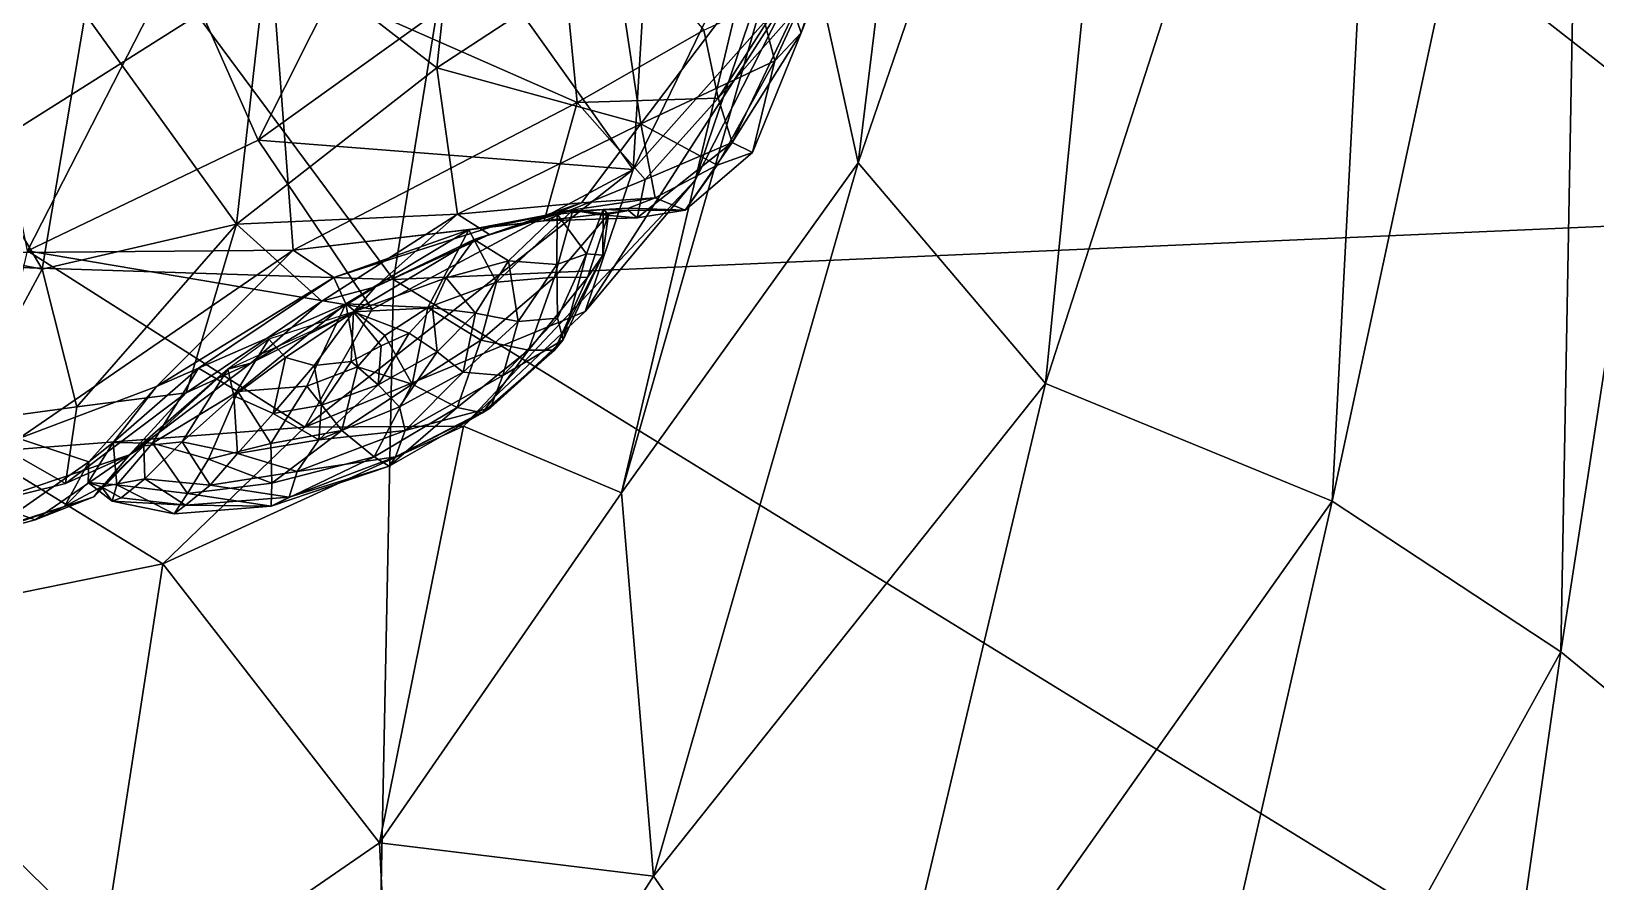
# Model space of a CAD drawing. Extents: x -1.07 to 1.07, y -3.15 to 5.89.
# Drawn here: x -0.7174 to -0.3689, y 1.6532 to 1.8426 of the extents above; entities that cross this region are included whole.
import ezdxf

# ---------------------------------------------------------------- set-up
doc = ezdxf.new("R2010")
doc.units = 0
doc.layers.add('TRICERTP$LWO', color=1, linetype='CONTINUOUS')

msp = doc.modelspace()

# ---------------------------------------------------------------- linework, layer by layer
at = {"layer": 'TRICERTP$LWO'}
for points in [[(-0.85928, 1.7945, 2.66501), (-0.63674, 1.78738, 2.84103), (-0.81763, 2.03125, 2.6569)], [(-0.59958, 2.01651, 2.81067), (-0.81763, 2.03125, 2.6569), (-0.63674, 1.78738, 2.84103)], [(-0.50751, 2.02267, 1.2909), (-0.53321, 1.81331, 1.29948), (-0.54697, 1.87601, 1.19546)], [(-0.50751, 2.02267, 1.2909), (-0.46742, 2.00525, 1.34399), (-0.53321, 1.81331, 1.29948)], [(-0.30294, 2.01984, 3.04767), (-0.59958, 2.01651, 2.81067), (-0.32382, 1.80111, 3.10793)], [(-0.63674, 1.78738, 2.84103), (-0.32382, 1.80111, 3.10793), (-0.59958, 2.01651, 2.81067)], [(-0.49149, 1.7642, 1.36527), (-0.53321, 1.81331, 1.29948), (-0.46742, 2.00525, 1.34399)], [(-0.46742, 2.00525, 1.34399), (-0.41364, 2.00554, 1.29736), (-0.49149, 1.7642, 1.36527)], [(-0.42762, 1.73799, 1.37542), (-0.49149, 1.7642, 1.36527), (-0.41364, 2.00554, 1.29736)], [(-0.41364, 2.00554, 1.29736), (-0.37123, 2.00031, 1.31457), (-0.42762, 1.73799, 1.37542)], [(-0.37664, 1.70441, 1.42906), (-0.42762, 1.73799, 1.37542), (-0.37123, 2.00031, 1.31457)], [(-0.37123, 2.00031, 1.31457), (-0.33399, 1.9813, 1.36258), (-0.37664, 1.70441, 1.42906)], [(-0.34054, 1.67478, 1.47062), (-0.37664, 1.70441, 1.42906), (-0.33399, 1.9813, 1.36258)], [(-0.54104, 1.92876, 1.0904), (-0.56951, 1.80949, 1.07956), (-0.54832, 1.85126, 0.9757)], [(-0.54104, 1.92876, 1.0904), (-0.54697, 1.87601, 1.19546), (-0.56951, 1.80949, 1.07956)], [(-0.61467, 1.85587, 0.80721), (-0.57653, 1.92466, 0.81069), (-0.58337, 1.81182, 0.90253)], [(-0.54162, 1.89765, 0.90107), (-0.58337, 1.81182, 0.90253), (-0.57653, 1.92466, 0.81069)], [(-0.54162, 1.89765, 0.90107), (-0.54832, 1.85126, 0.9757), (-0.58337, 1.81182, 0.90253)], [(-0.68489, 1.85912, 0.71769), (-0.63139, 1.88899, 0.70451), (-0.66689, 1.8184, 0.81327)], [(-0.61467, 1.85587, 0.80721), (-0.66689, 1.8184, 0.81327), (-0.63139, 1.88899, 0.70451)], [(-0.62133, 1.88735, 0.24534), (-0.66451, 1.86355, 0.25524), (-0.62709, 1.83453, 0.18044)], [(-0.58744, 1.86051, 0.17187), (-0.62133, 1.88735, 0.24534), (-0.62709, 1.83453, 0.18044)], [(-0.66384, 1.85681, 0.00489), (-0.60122, 1.88258, 0.00915), (-0.5958, 1.8268, 0.01539)], [(-0.5958, 1.8268, 0.01539), (-0.60122, 1.88258, 0.00915), (-0.56759, 1.84287, 0.02778)], [(-0.79203, 1.87989, 0.00798), (-0.66384, 1.85681, 0.00489), (-0.76485, 1.79296, 0.00558)], [(-0.70543, 1.84646, 0.25674), (-0.72465, 1.87653, 0.33173), (-0.74623, 1.84242, 0.25811)], [(-0.54697, 1.87601, 1.19546), (-0.58598, 1.7398, 1.20245), (-0.56951, 1.80949, 1.07956)], [(-0.54697, 1.87601, 1.19546), (-0.53321, 1.81331, 1.29948), (-0.58598, 1.7398, 1.20245)], [(-0.54591, 1.84232, 0.06531), (-0.54748, 1.84682, 0.05684), (-0.53594, 1.86761, 0.074)], [(-0.53594, 1.86761, 0.074), (-0.53854, 1.86472, 0.08475), (-0.54591, 1.84232, 0.06531)], [(-0.66451, 1.86355, 0.25524), (-0.70543, 1.84646, 0.25674), (-0.6717, 1.79964, 0.16554)], [(-0.62709, 1.83453, 0.18044), (-0.66451, 1.86355, 0.25524), (-0.6717, 1.79964, 0.16554)], [(-0.55177, 1.83605, 0.07828), (-0.53854, 1.86472, 0.08475), (-0.55674, 1.85495, 0.11356)], [(-0.55177, 1.83605, 0.07828), (-0.54591, 1.84232, 0.06531), (-0.53854, 1.86472, 0.08475)], [(-0.73076, 1.85569, 0.70903), (-0.68489, 1.85912, 0.71769), (-0.71831, 1.79372, 0.84854)], [(-0.66689, 1.8184, 0.81327), (-0.71831, 1.79372, 0.84854), (-0.68489, 1.85912, 0.71769)], [(-0.58744, 1.86051, 0.17187), (-0.62709, 1.83453, 0.18044), (-0.58162, 1.82206, 0.11147)], [(-0.55674, 1.85495, 0.11356), (-0.58744, 1.86051, 0.17187), (-0.58162, 1.82206, 0.11147)], [(-0.65912, 1.79385, 0.00806), (-0.76485, 1.79296, 0.00558), (-0.66384, 1.85681, 0.00489)], [(-0.58337, 1.81182, 0.90253), (-0.66689, 1.8184, 0.81327), (-0.61467, 1.85587, 0.80721)], [(-0.65912, 1.79385, 0.00806), (-0.66384, 1.85681, 0.00489), (-0.5958, 1.8268, 0.01539)], [(-0.55674, 1.85495, 0.11356), (-0.58162, 1.82206, 0.11147), (-0.55177, 1.83605, 0.07828)], [(-0.54832, 1.85126, 0.9757), (-0.59407, 1.78022, 0.97238), (-0.58337, 1.81182, 0.90253)], [(-0.54832, 1.85126, 0.9757), (-0.56951, 1.80949, 1.07956), (-0.59407, 1.78022, 0.97238)], [(-0.56442, 1.82771, 0.03445), (-0.56759, 1.84287, 0.02778), (-0.54932, 1.85139, 0.04771)], [(-0.54932, 1.85139, 0.04771), (-0.54748, 1.84682, 0.05684), (-0.56442, 1.82771, 0.03445)], [(-0.70543, 1.84646, 0.25674), (-0.74623, 1.84242, 0.25811), (-0.71505, 1.78965, 0.1727)], [(-0.6717, 1.79964, 0.16554), (-0.70543, 1.84646, 0.25674), (-0.71505, 1.78965, 0.1727)], [(-0.56131, 1.81786, 0.04553), (-0.56442, 1.82771, 0.03445), (-0.54748, 1.84682, 0.05684)], [(-0.54748, 1.84682, 0.05684), (-0.54591, 1.84232, 0.06531), (-0.56131, 1.81786, 0.04553)], [(-0.71505, 1.78965, 0.1727), (-0.74623, 1.84242, 0.25811), (-0.75663, 1.79783, 0.17682)], [(-0.56759, 1.84287, 0.02778), (-0.56442, 1.82771, 0.03445), (-0.5958, 1.8268, 0.01539)], [(-0.55677, 1.81565, 0.05961), (-0.56131, 1.81786, 0.04553), (-0.54591, 1.84232, 0.06531)], [(-0.54591, 1.84232, 0.06531), (-0.55177, 1.83605, 0.07828), (-0.55677, 1.81565, 0.05961)], [(-0.6717, 1.79964, 0.16554), (-0.62246, 1.8019, 0.12618), (-0.62709, 1.83453, 0.18044)], [(-0.58162, 1.82206, 0.11147), (-0.62709, 1.83453, 0.18044), (-0.62246, 1.8019, 0.12618)], [(-0.56462, 1.8128, 0.07191), (-0.55177, 1.83605, 0.07828), (-0.58162, 1.82206, 0.11147)], [(-0.56462, 1.8128, 0.07191), (-0.55677, 1.81565, 0.05961), (-0.55177, 1.83605, 0.07828)], [(-0.60314, 1.8004, 0.0169), (-0.65912, 1.79385, 0.00806), (-0.5958, 1.8268, 0.01539)], [(-0.58068, 1.80961, 0.02456), (-0.60314, 1.8004, 0.0169), (-0.5958, 1.8268, 0.01539)], [(-0.58068, 1.80961, 0.02456), (-0.5958, 1.8268, 0.01539), (-0.56442, 1.82771, 0.03445)], [(-0.56442, 1.82771, 0.03445), (-0.56131, 1.81786, 0.04553), (-0.58068, 1.80961, 0.02456)], [(-0.62246, 1.8019, 0.12618), (-0.59489, 1.80446, 0.10328), (-0.58162, 1.82206, 0.11147)], [(-0.59489, 1.80446, 0.10328), (-0.57842, 1.80551, 0.0802), (-0.58162, 1.82206, 0.11147)], [(-0.56462, 1.8128, 0.07191), (-0.58162, 1.82206, 0.11147), (-0.57842, 1.80551, 0.0802)], [(-0.64153, 1.78072, 0.89774), (-0.71831, 1.79372, 0.84854), (-0.66689, 1.8184, 0.81327)], [(-0.66689, 1.8184, 0.81327), (-0.58337, 1.81182, 0.90253), (-0.64153, 1.78072, 0.89774)], [(-0.56131, 1.81786, 0.04553), (-0.58243, 1.80106, 0.03434), (-0.58068, 1.80961, 0.02456)], [(-0.57174, 1.80279, 0.05663), (-0.58243, 1.80106, 0.03434), (-0.56131, 1.81786, 0.04553)], [(-0.55677, 1.81565, 0.05961), (-0.57174, 1.80279, 0.05663), (-0.56131, 1.81786, 0.04553)], [(-0.53321, 1.81331, 1.29948), (-0.57881, 1.6544, 1.31713), (-0.58598, 1.7398, 1.20245)], [(-0.53321, 1.81331, 1.29948), (-0.49149, 1.7642, 1.36527), (-0.57881, 1.6544, 1.31713)], [(-0.56462, 1.8128, 0.07191), (-0.57842, 1.80551, 0.0802), (-0.57174, 1.80279, 0.05663)], [(-0.55677, 1.81565, 0.05961), (-0.56462, 1.8128, 0.07191), (-0.57174, 1.80279, 0.05663)], [(-0.64153, 1.78072, 0.89774), (-0.58337, 1.81182, 0.90253), (-0.65647, 1.75448, 0.96521)], [(-0.59407, 1.78022, 0.97238), (-0.65647, 1.75448, 0.96521), (-0.58337, 1.81182, 0.90253)], [(-0.56951, 1.80949, 1.07956), (-0.62115, 1.75464, 1.07679), (-0.59407, 1.78022, 0.97238)], [(-0.56951, 1.80949, 1.07956), (-0.58598, 1.7398, 1.20245), (-0.62115, 1.75464, 1.07679)], [(-0.58243, 1.80106, 0.03434), (-0.60314, 1.8004, 0.0169), (-0.58068, 1.80961, 0.02456)], [(-0.5844, 1.80322, 0.07005), (-0.57842, 1.80551, 0.0802), (-0.59972, 1.8024, 0.0952)], [(-0.59489, 1.80446, 0.10328), (-0.59972, 1.8024, 0.0952), (-0.57842, 1.80551, 0.0802)], [(-0.57842, 1.80551, 0.0802), (-0.5844, 1.80322, 0.07005), (-0.57174, 1.80279, 0.05663)], [(-0.62246, 1.8019, 0.12618), (-0.61534, 1.79739, 0.1133), (-0.59489, 1.80446, 0.10328)], [(-0.61994, 1.79843, 0.01644), (-0.59682, 1.80279, 0.03072), (-0.61376, 1.78673, 0.0175)], [(-0.61994, 1.79843, 0.01644), (-0.61491, 1.7991, 0.01752), (-0.59682, 1.80279, 0.03072)], [(-0.60031, 1.80187, 0.08867), (-0.59972, 1.8024, 0.0952), (-0.61876, 1.79625, 0.10843)], [(-0.61534, 1.79739, 0.1133), (-0.61876, 1.79625, 0.10843), (-0.59972, 1.8024, 0.0952)], [(-0.59972, 1.8024, 0.0952), (-0.59489, 1.80446, 0.10328), (-0.61534, 1.79739, 0.1133)], [(-0.5913, 1.80184, 0.034), (-0.59682, 1.80279, 0.03072), (-0.61491, 1.7991, 0.01752)], [(-0.60088, 1.78785, 0.02722), (-0.61376, 1.78673, 0.0175), (-0.59682, 1.80279, 0.03072)], [(-0.59682, 1.80279, 0.03072), (-0.58883, 1.80189, 0.04476), (-0.60088, 1.78785, 0.02722)], [(-0.59, 1.80294, 0.06444), (-0.60031, 1.80187, 0.08867), (-0.59374, 1.79304, 0.06944)], [(-0.59972, 1.8024, 0.0952), (-0.60031, 1.80187, 0.08867), (-0.59, 1.80294, 0.06444)], [(-0.5844, 1.80322, 0.07005), (-0.59972, 1.8024, 0.0952), (-0.59, 1.80294, 0.06444)], [(-0.59682, 1.80279, 0.03072), (-0.5913, 1.80184, 0.034), (-0.58883, 1.80189, 0.04476)], [(-0.59374, 1.79304, 0.06944), (-0.5901, 1.79276, 0.05335), (-0.59, 1.80294, 0.06444)], [(-0.5913, 1.80184, 0.034), (-0.58243, 1.80106, 0.03434), (-0.5844, 1.80269, 0.05094)], [(-0.5844, 1.80269, 0.05094), (-0.58883, 1.80189, 0.04476), (-0.5913, 1.80184, 0.034)], [(-0.59, 1.80294, 0.06444), (-0.5901, 1.79276, 0.05335), (-0.58883, 1.80189, 0.04476)], [(-0.5844, 1.80322, 0.07005), (-0.59, 1.80294, 0.06444), (-0.5844, 1.80269, 0.05094)], [(-0.58883, 1.80189, 0.04476), (-0.5844, 1.80269, 0.05094), (-0.59, 1.80294, 0.06444)], [(-0.5844, 1.80269, 0.05094), (-0.57174, 1.80279, 0.05663), (-0.5844, 1.80322, 0.07005)], [(-0.57174, 1.80279, 0.05663), (-0.5844, 1.80269, 0.05094), (-0.58243, 1.80106, 0.03434)], [(-0.71505, 1.78965, 0.1727), (-0.70728, 1.75896, 0.13034), (-0.6717, 1.79964, 0.16554)], [(-0.70728, 1.75896, 0.13034), (-0.68295, 1.76213, 0.11712), (-0.6717, 1.79964, 0.16554)], [(-0.68295, 1.76213, 0.11712), (-0.65274, 1.78249, 0.12588), (-0.6717, 1.79964, 0.16554)], [(-0.62246, 1.8019, 0.12618), (-0.6717, 1.79964, 0.16554), (-0.65274, 1.78249, 0.12588)], [(-0.60314, 1.8004, 0.0169), (-0.61491, 1.7991, 0.01752), (-0.65912, 1.79385, 0.00806)], [(-0.65005, 1.78776, 0.00944), (-0.65912, 1.79385, 0.00806), (-0.61491, 1.7991, 0.01752)], [(-0.65274, 1.78249, 0.12588), (-0.64074, 1.78573, 0.11935), (-0.62246, 1.8019, 0.12618)], [(-0.61491, 1.7991, 0.01752), (-0.61994, 1.79843, 0.01644), (-0.65005, 1.78776, 0.00944)], [(-0.61534, 1.79739, 0.1133), (-0.62246, 1.8019, 0.12618), (-0.64074, 1.78573, 0.11935)], [(-0.32382, 1.80111, 3.10793), (-0.63674, 1.78738, 2.84103), (-0.33167, 1.59951, 3.13922)], [(-0.61876, 1.79625, 0.10843), (-0.61109, 1.7915, 0.10042), (-0.60031, 1.80187, 0.08867)], [(-0.61491, 1.7991, 0.01752), (-0.60314, 1.8004, 0.0169), (-0.5913, 1.80184, 0.034)], [(-0.61109, 1.7915, 0.10042), (-0.60035, 1.79067, 0.08603), (-0.60031, 1.80187, 0.08867)], [(-0.58243, 1.80106, 0.03434), (-0.5913, 1.80184, 0.034), (-0.60314, 1.8004, 0.0169)], [(-0.59354, 1.78777, 0.03866), (-0.60088, 1.78785, 0.02722), (-0.58883, 1.80189, 0.04476)], [(-0.60035, 1.79067, 0.08603), (-0.59374, 1.79304, 0.06944), (-0.60031, 1.80187, 0.08867)], [(-0.5901, 1.79276, 0.05335), (-0.59354, 1.78777, 0.03866), (-0.58883, 1.80189, 0.04476)], [(-0.73352, 1.75541, 0.12954), (-0.71505, 1.78965, 0.1727), (-0.75663, 1.79783, 0.17682)], [(-0.64738, 1.7819, 0.0089), (-0.65005, 1.78776, 0.00944), (-0.61994, 1.79843, 0.01644)], [(-0.64738, 1.7819, 0.0089), (-0.61994, 1.79843, 0.01644), (-0.62909, 1.78112, 0.01091)], [(-0.62498, 1.78775, 0.11028), (-0.61876, 1.79625, 0.10843), (-0.64566, 1.78018, 0.11531)], [(-0.64074, 1.78573, 0.11935), (-0.64566, 1.78018, 0.11531), (-0.61876, 1.79625, 0.10843)], [(-0.61534, 1.79739, 0.1133), (-0.64074, 1.78573, 0.11935), (-0.61876, 1.79625, 0.10843)], [(-0.61376, 1.78673, 0.0175), (-0.62909, 1.78112, 0.01091), (-0.61994, 1.79843, 0.01644)], [(-0.62498, 1.78775, 0.11028), (-0.61109, 1.7915, 0.10042), (-0.61876, 1.79625, 0.10843)], [(-0.89234, 1.58747, 2.60859), (-0.64099, 1.57962, 2.82359), (-0.85928, 1.7945, 2.66501)], [(-0.63674, 1.78738, 2.84103), (-0.85928, 1.7945, 2.66501), (-0.64099, 1.57962, 2.82359)], [(-0.65912, 1.79385, 0.00806), (-0.7202, 1.75192, 0.0122), (-0.76485, 1.79296, 0.00558)], [(-0.65647, 1.75448, 0.96521), (-0.72874, 1.74886, 0.9628), (-0.71831, 1.79372, 0.84854)], [(-0.7202, 1.75192, 0.0122), (-0.65912, 1.79385, 0.00806), (-0.68953, 1.76349, 0.01359)], [(-0.64153, 1.78072, 0.89774), (-0.65647, 1.75448, 0.96521), (-0.71831, 1.79372, 0.84854)], [(-0.65912, 1.79385, 0.00806), (-0.65005, 1.78776, 0.00944), (-0.68953, 1.76349, 0.01359)], [(-0.59354, 1.78777, 0.03866), (-0.5901, 1.79276, 0.05335), (-0.60089, 1.7716, 0.03965)], [(-0.59896, 1.77393, 0.0555), (-0.60089, 1.7716, 0.03965), (-0.5901, 1.79276, 0.05335)], [(-0.59374, 1.79304, 0.06944), (-0.60035, 1.79067, 0.08603), (-0.60017, 1.77874, 0.0726)], [(-0.60017, 1.77874, 0.0726), (-0.59896, 1.77393, 0.0555), (-0.59374, 1.79304, 0.06944)], [(-0.5901, 1.79276, 0.05335), (-0.59374, 1.79304, 0.06944), (-0.59896, 1.77393, 0.0555)], [(-0.70728, 1.75896, 0.13034), (-0.71505, 1.78965, 0.1727), (-0.73352, 1.75541, 0.12954)], [(-0.61109, 1.7915, 0.10042), (-0.62498, 1.78775, 0.11028), (-0.61849, 1.77986, 0.102)], [(-0.61849, 1.77986, 0.102), (-0.60896, 1.77801, 0.08856), (-0.61109, 1.7915, 0.10042)], [(-0.60035, 1.79067, 0.08603), (-0.61109, 1.7915, 0.10042), (-0.60896, 1.77801, 0.08856)], [(-0.60896, 1.77801, 0.08856), (-0.60017, 1.77874, 0.0726), (-0.60035, 1.79067, 0.08603)], [(-0.68953, 1.76349, 0.01359), (-0.65005, 1.78776, 0.00944), (-0.6802, 1.76761, 0.01188)], [(-0.65005, 1.78776, 0.00944), (-0.64738, 1.7819, 0.0089), (-0.6802, 1.76761, 0.01188)], [(-0.64074, 1.78573, 0.11935), (-0.65274, 1.78249, 0.12588), (-0.66852, 1.7687, 0.11354)], [(-0.64074, 1.78573, 0.11935), (-0.66852, 1.7687, 0.11354), (-0.64566, 1.78018, 0.11531)], [(-0.62809, 1.78101, 0.10989), (-0.62498, 1.78775, 0.11028), (-0.64566, 1.78018, 0.11531)], [(-0.64099, 1.57962, 2.82359), (-0.33167, 1.59951, 3.13922), (-0.63674, 1.78738, 2.84103)], [(-0.61728, 1.77384, 0.01585), (-0.62909, 1.78112, 0.01091), (-0.61376, 1.78673, 0.0175)], [(-0.62809, 1.78101, 0.10989), (-0.61849, 1.77986, 0.102), (-0.62498, 1.78775, 0.11028)], [(-0.61376, 1.78673, 0.0175), (-0.60088, 1.78785, 0.02722), (-0.61728, 1.77384, 0.01585)], [(-0.60668, 1.77161, 0.02605), (-0.61728, 1.77384, 0.01585), (-0.60088, 1.78785, 0.02722)], [(-0.60088, 1.78785, 0.02722), (-0.59354, 1.78777, 0.03866), (-0.60668, 1.77161, 0.02605)], [(-0.60089, 1.7716, 0.03965), (-0.60668, 1.77161, 0.02605), (-0.59354, 1.78777, 0.03866)], [(-0.68295, 1.76213, 0.11712), (-0.66852, 1.7687, 0.11354), (-0.65274, 1.78249, 0.12588)], [(-0.67143, 1.76238, 0.01196), (-0.6802, 1.76761, 0.01188), (-0.64738, 1.7819, 0.0089)], [(-0.65606, 1.76357, 0.01), (-0.67143, 1.76238, 0.01196), (-0.64738, 1.7819, 0.0089)], [(-0.64479, 1.76789, 0.00916), (-0.65606, 1.76357, 0.01), (-0.64738, 1.7819, 0.0089)], [(-0.62909, 1.78112, 0.01091), (-0.63866, 1.77488, 0.00897), (-0.64738, 1.7819, 0.0089)], [(-0.63866, 1.77488, 0.00897), (-0.64479, 1.76789, 0.00916), (-0.64738, 1.7819, 0.0089)], [(-0.63259, 1.764, 0.01282), (-0.63866, 1.77488, 0.00897), (-0.62909, 1.78112, 0.01091)], [(-0.61728, 1.77384, 0.01585), (-0.63259, 1.764, 0.01282), (-0.62909, 1.78112, 0.01091)], [(-0.66852, 1.7687, 0.11354), (-0.67368, 1.76735, 0.10838), (-0.64566, 1.78018, 0.11531)], [(-0.66453, 1.77407, 0.11342), (-0.66083, 1.77, 0.11218), (-0.64566, 1.78018, 0.11531)], [(-0.66083, 1.77, 0.11218), (-0.65443, 1.76818, 0.1111), (-0.64566, 1.78018, 0.11531)], [(-0.59407, 1.78022, 0.97238), (-0.62115, 1.75464, 1.07679), (-0.65647, 1.75448, 0.96521)], [(-0.65443, 1.76818, 0.1111), (-0.64614, 1.76907, 0.11013), (-0.64566, 1.78018, 0.11531)], [(-0.64614, 1.76907, 0.11013), (-0.6395, 1.77257, 0.11039), (-0.64566, 1.78018, 0.11531)], [(-0.63322, 1.77542, 0.10956), (-0.62809, 1.78101, 0.10989), (-0.64566, 1.78018, 0.11531)], [(-0.6395, 1.77257, 0.11039), (-0.63322, 1.77542, 0.10956), (-0.64566, 1.78018, 0.11531)], [(-0.63322, 1.77542, 0.10956), (-0.62702, 1.77125, 0.10213), (-0.62809, 1.78101, 0.10989)], [(-0.61849, 1.77986, 0.102), (-0.62809, 1.78101, 0.10989), (-0.62702, 1.77125, 0.10213)], [(-0.62702, 1.77125, 0.10213), (-0.62124, 1.76672, 0.08909), (-0.61849, 1.77986, 0.102)], [(-0.60896, 1.77801, 0.08856), (-0.61849, 1.77986, 0.102), (-0.62124, 1.76672, 0.08909)], [(-0.62124, 1.76672, 0.08909), (-0.61242, 1.76599, 0.07133), (-0.60896, 1.77801, 0.08856)], [(-0.60017, 1.77874, 0.0726), (-0.60896, 1.77801, 0.08856), (-0.61242, 1.76599, 0.07133)], [(-0.60017, 1.77874, 0.0726), (-0.61242, 1.76599, 0.07133), (-0.59896, 1.77393, 0.0555)], [(-0.63866, 1.77488, 0.00897), (-0.63259, 1.764, 0.01282), (-0.64479, 1.76789, 0.00916)], [(-0.62702, 1.77125, 0.10213), (-0.63322, 1.77542, 0.10956), (-0.64016, 1.76388, 0.10334)], [(-0.6395, 1.77257, 0.11039), (-0.64016, 1.76388, 0.10334), (-0.63322, 1.77542, 0.10956)], [(-0.66453, 1.77407, 0.11342), (-0.67368, 1.76735, 0.10838), (-0.67231, 1.76144, 0.10568)], [(-0.66083, 1.77, 0.11218), (-0.66453, 1.77407, 0.11342), (-0.67231, 1.76144, 0.10568)], [(-0.6395, 1.77257, 0.11039), (-0.64614, 1.76907, 0.11013), (-0.64016, 1.76388, 0.10334)], [(-0.64016, 1.76388, 0.10334), (-0.63544, 1.75898, 0.09182), (-0.62702, 1.77125, 0.10213)], [(-0.62124, 1.76672, 0.08909), (-0.62702, 1.77125, 0.10213), (-0.63544, 1.75898, 0.09182)], [(-0.62253, 1.75882, 0.02191), (-0.63259, 1.764, 0.01282), (-0.61728, 1.77384, 0.01585)], [(-0.60668, 1.77161, 0.02605), (-0.62253, 1.75882, 0.02191), (-0.61728, 1.77384, 0.01585)], [(-0.6169, 1.75762, 0.03493), (-0.62253, 1.75882, 0.02191), (-0.60668, 1.77161, 0.02605)], [(-0.60089, 1.7716, 0.03965), (-0.6169, 1.75762, 0.03493), (-0.60668, 1.77161, 0.02605)], [(-0.61517, 1.75876, 0.05179), (-0.6169, 1.75762, 0.03493), (-0.60089, 1.7716, 0.03965)], [(-0.61242, 1.76599, 0.07133), (-0.61517, 1.75876, 0.05179), (-0.59896, 1.77393, 0.0555)], [(-0.59896, 1.77393, 0.0555), (-0.61517, 1.75876, 0.05179), (-0.60089, 1.7716, 0.03965)], [(-0.69918, 1.75102, 0.0228), (-0.6802, 1.76761, 0.01188), (-0.69047, 1.75088, 0.02016)], [(-0.68953, 1.76349, 0.01359), (-0.6802, 1.76761, 0.01188), (-0.69918, 1.75102, 0.0228)], [(-0.66852, 1.7687, 0.11354), (-0.68295, 1.76213, 0.11712), (-0.69559, 1.74828, 0.09479)], [(-0.66852, 1.7687, 0.11354), (-0.69559, 1.74828, 0.09479), (-0.67368, 1.76735, 0.10838)], [(-0.69559, 1.74828, 0.09479), (-0.69234, 1.75028, 0.08772), (-0.67368, 1.76735, 0.10838)], [(-0.67368, 1.76735, 0.10838), (-0.69234, 1.75028, 0.08772), (-0.68385, 1.75117, 0.0923)], [(-0.67143, 1.76238, 0.01196), (-0.69047, 1.75088, 0.02016), (-0.6802, 1.76761, 0.01188)], [(-0.67231, 1.76144, 0.10568), (-0.67368, 1.76735, 0.10838), (-0.68385, 1.75117, 0.0923)], [(-0.66083, 1.77, 0.11218), (-0.67231, 1.76144, 0.10568), (-0.66352, 1.75751, 0.10363)], [(-0.65443, 1.76818, 0.1111), (-0.66083, 1.77, 0.11218), (-0.66352, 1.75751, 0.10363)], [(-0.65443, 1.76818, 0.1111), (-0.66352, 1.75751, 0.10363), (-0.65275, 1.75938, 0.10419)], [(-0.64479, 1.76789, 0.00916), (-0.64828, 1.75373, 0.01388), (-0.65606, 1.76357, 0.01)], [(-0.64614, 1.76907, 0.11013), (-0.65443, 1.76818, 0.1111), (-0.65275, 1.75938, 0.10419)], [(-0.64614, 1.76907, 0.11013), (-0.65275, 1.75938, 0.10419), (-0.64016, 1.76388, 0.10334)], [(-0.64828, 1.75373, 0.01388), (-0.64479, 1.76789, 0.00916), (-0.63259, 1.764, 0.01282)], [(-0.63544, 1.75898, 0.09182), (-0.64016, 1.76388, 0.10334), (-0.65337, 1.75163, 0.092)], [(-0.65275, 1.75938, 0.10419), (-0.65337, 1.75163, 0.092), (-0.64016, 1.76388, 0.10334)], [(-0.64107, 1.74786, 0.02283), (-0.64828, 1.75373, 0.01388), (-0.63259, 1.764, 0.01282)], [(-0.62253, 1.75882, 0.02191), (-0.64107, 1.74786, 0.02283), (-0.63259, 1.764, 0.01282)], [(-0.63544, 1.75898, 0.09182), (-0.63411, 1.75373, 0.07454), (-0.62124, 1.76672, 0.08909)], [(-0.61242, 1.76599, 0.07133), (-0.62124, 1.76672, 0.08909), (-0.63411, 1.75373, 0.07454)], [(-0.61242, 1.76599, 0.07133), (-0.63411, 1.75373, 0.07454), (-0.61517, 1.75876, 0.05179)], [(-0.53312, 1.58872, 1.40772), (-0.57881, 1.6544, 1.31713), (-0.49149, 1.7642, 1.36527)], [(-0.49149, 1.7642, 1.36527), (-0.42762, 1.73799, 1.37542), (-0.53312, 1.58872, 1.40772)], [(-0.7202, 1.75192, 0.0122), (-0.68953, 1.76349, 0.01359), (-0.7046, 1.74673, 0.02662)], [(-0.70984, 1.74188, 0.10937), (-0.69559, 1.74828, 0.09479), (-0.68295, 1.76213, 0.11712)], [(-0.70984, 1.74188, 0.10937), (-0.68295, 1.76213, 0.11712), (-0.70728, 1.75896, 0.13034)], [(-0.7046, 1.74673, 0.02662), (-0.68953, 1.76349, 0.01359), (-0.69918, 1.75102, 0.0228)], [(-0.69047, 1.75088, 0.02016), (-0.67143, 1.76238, 0.01196), (-0.67798, 1.7473, 0.01856)], [(-0.67231, 1.76144, 0.10568), (-0.68385, 1.75117, 0.0923), (-0.6715, 1.74855, 0.09187)], [(-0.67798, 1.7473, 0.01856), (-0.67143, 1.76238, 0.01196), (-0.6641, 1.7508, 0.01434)], [(-0.66352, 1.75751, 0.10363), (-0.67231, 1.76144, 0.10568), (-0.6715, 1.74855, 0.09187)], [(-0.65606, 1.76357, 0.01), (-0.6641, 1.7508, 0.01434), (-0.67143, 1.76238, 0.01196)], [(-0.6641, 1.7508, 0.01434), (-0.65606, 1.76357, 0.01), (-0.64828, 1.75373, 0.01388)], [(-0.70984, 1.74188, 0.10937), (-0.70728, 1.75896, 0.13034), (-0.73352, 1.75541, 0.12954)], [(-0.66352, 1.75751, 0.10363), (-0.6715, 1.74855, 0.09187), (-0.65337, 1.75163, 0.092)], [(-0.65275, 1.75938, 0.10419), (-0.66352, 1.75751, 0.10363), (-0.65337, 1.75163, 0.092)], [(-0.63544, 1.75898, 0.09182), (-0.65337, 1.75163, 0.092), (-0.63411, 1.75373, 0.07454)], [(-0.63771, 1.74574, 0.03583), (-0.64107, 1.74786, 0.02283), (-0.62253, 1.75882, 0.02191)], [(-0.6169, 1.75762, 0.03493), (-0.63771, 1.74574, 0.03583), (-0.62253, 1.75882, 0.02191)], [(-0.63627, 1.74786, 0.05337), (-0.63771, 1.74574, 0.03583), (-0.6169, 1.75762, 0.03493)], [(-0.63411, 1.75373, 0.07454), (-0.63627, 1.74786, 0.05337), (-0.61517, 1.75876, 0.05179)], [(-0.61517, 1.75876, 0.05179), (-0.63627, 1.74786, 0.05337), (-0.6169, 1.75762, 0.03493)], [(-0.70984, 1.74188, 0.10937), (-0.73352, 1.75541, 0.12954), (-0.7273, 1.73756, 0.0991)], [(-0.65647, 1.75448, 0.96521), (-0.68812, 1.72402, 1.07741), (-0.72874, 1.74886, 0.9628)], [(-0.62115, 1.75464, 1.07679), (-0.68812, 1.72402, 1.07741), (-0.65647, 1.75448, 0.96521)], [(-0.62115, 1.75464, 1.07679), (-0.63986, 1.66188, 1.21038), (-0.68812, 1.72402, 1.07741)], [(-0.66387, 1.74196, 0.02258), (-0.6641, 1.7508, 0.01434), (-0.64828, 1.75373, 0.01388)], [(-0.64107, 1.74786, 0.02283), (-0.66387, 1.74196, 0.02258), (-0.64828, 1.75373, 0.01388)], [(-0.65337, 1.75163, 0.092), (-0.6582, 1.74457, 0.07502), (-0.63411, 1.75373, 0.07454)], [(-0.63411, 1.75373, 0.07454), (-0.6582, 1.74457, 0.07502), (-0.63627, 1.74786, 0.05337)], [(-0.58598, 1.7398, 1.20245), (-0.63986, 1.66188, 1.21038), (-0.62115, 1.75464, 1.07679)], [(-0.72724, 1.73092, 0.02735), (-0.7202, 1.75192, 0.0122), (-0.7046, 1.74673, 0.02662)], [(-0.70474, 1.74213, 0.03828), (-0.69918, 1.75102, 0.0228), (-0.69837, 1.74162, 0.03222)], [(-0.7046, 1.74673, 0.02662), (-0.69918, 1.75102, 0.0228), (-0.70474, 1.74213, 0.03828)], [(-0.69559, 1.74828, 0.09479), (-0.70353, 1.73892, 0.06797), (-0.69234, 1.75028, 0.08772)], [(-0.70353, 1.73892, 0.06797), (-0.7018, 1.74118, 0.06093), (-0.69234, 1.75028, 0.08772)], [(-0.69234, 1.75028, 0.08772), (-0.7018, 1.74118, 0.06093), (-0.69212, 1.74297, 0.07621)], [(-0.69047, 1.75088, 0.02016), (-0.69837, 1.74162, 0.03222), (-0.69918, 1.75102, 0.0228)], [(-0.69837, 1.74162, 0.03222), (-0.69047, 1.75088, 0.02016), (-0.68266, 1.73968, 0.02842)], [(-0.68385, 1.75117, 0.0923), (-0.69234, 1.75028, 0.08772), (-0.69212, 1.74297, 0.07621)], [(-0.68385, 1.75117, 0.0923), (-0.69212, 1.74297, 0.07621), (-0.67756, 1.7415, 0.07651)], [(-0.67798, 1.7473, 0.01856), (-0.68266, 1.73968, 0.02842), (-0.69047, 1.75088, 0.02016)], [(-0.6715, 1.74855, 0.09187), (-0.68385, 1.75117, 0.0923), (-0.67756, 1.7415, 0.07651)], [(-0.6641, 1.7508, 0.01434), (-0.66387, 1.74196, 0.02258), (-0.67798, 1.7473, 0.01856)], [(-0.65337, 1.75163, 0.092), (-0.6715, 1.74855, 0.09187), (-0.6582, 1.74457, 0.07502)], [(-0.68812, 1.72402, 1.07741), (-0.7627, 1.70889, 1.08689), (-0.72874, 1.74886, 0.9628)], [(-0.71658, 1.73383, 0.0613), (-0.69559, 1.74828, 0.09479), (-0.7273, 1.73756, 0.0991)], [(-0.7273, 1.73756, 0.0991), (-0.69559, 1.74828, 0.09479), (-0.70984, 1.74188, 0.10937)], [(-0.72724, 1.73092, 0.02735), (-0.7046, 1.74673, 0.02662), (-0.71004, 1.73676, 0.04222)], [(-0.71658, 1.73383, 0.0613), (-0.70353, 1.73892, 0.06797), (-0.69559, 1.74828, 0.09479)], [(-0.71004, 1.73676, 0.04222), (-0.7046, 1.74673, 0.02662), (-0.70474, 1.74213, 0.03828)], [(-0.68266, 1.73968, 0.02842), (-0.67798, 1.7473, 0.01856), (-0.66387, 1.74196, 0.02258)], [(-0.6715, 1.74855, 0.09187), (-0.67756, 1.7415, 0.07651), (-0.6582, 1.74457, 0.07502)], [(-0.63771, 1.74574, 0.03583), (-0.66398, 1.73686, 0.03773), (-0.64107, 1.74786, 0.02283)], [(-0.66398, 1.73686, 0.03773), (-0.66387, 1.74196, 0.02258), (-0.64107, 1.74786, 0.02283)], [(-0.6582, 1.74457, 0.07502), (-0.65998, 1.73883, 0.05556), (-0.63627, 1.74786, 0.05337)], [(-0.63627, 1.74786, 0.05337), (-0.65998, 1.73883, 0.05556), (-0.63771, 1.74574, 0.03583)], [(-0.69742, 1.7387, 0.06117), (-0.69212, 1.74297, 0.07621), (-0.7018, 1.74118, 0.06093)], [(-0.69212, 1.74297, 0.07621), (-0.69742, 1.7387, 0.06117), (-0.6831, 1.73706, 0.05711)], [(-0.67756, 1.7415, 0.07651), (-0.69212, 1.74297, 0.07621), (-0.6831, 1.73706, 0.05711)], [(-0.6582, 1.74457, 0.07502), (-0.67756, 1.7415, 0.07651), (-0.65998, 1.73883, 0.05556)], [(-0.65998, 1.73883, 0.05556), (-0.66398, 1.73686, 0.03773), (-0.63771, 1.74574, 0.03583)], [(-0.71004, 1.73676, 0.04222), (-0.70474, 1.74213, 0.03828), (-0.7018, 1.74118, 0.06093)], [(-0.70353, 1.73892, 0.06797), (-0.71004, 1.73676, 0.04222), (-0.7018, 1.74118, 0.06093)], [(-0.69837, 1.74162, 0.03222), (-0.69942, 1.73793, 0.0469), (-0.70474, 1.74213, 0.03828)], [(-0.7018, 1.74118, 0.06093), (-0.70474, 1.74213, 0.03828), (-0.69942, 1.73793, 0.0469)], [(-0.69742, 1.7387, 0.06117), (-0.7018, 1.74118, 0.06093), (-0.69942, 1.73793, 0.0469)], [(-0.69942, 1.73793, 0.0469), (-0.69837, 1.74162, 0.03222), (-0.68558, 1.73517, 0.04101)], [(-0.68266, 1.73968, 0.02842), (-0.68558, 1.73517, 0.04101), (-0.69837, 1.74162, 0.03222)], [(-0.68558, 1.73517, 0.04101), (-0.68266, 1.73968, 0.02842), (-0.66398, 1.73686, 0.03773)], [(-0.67756, 1.7415, 0.07651), (-0.6831, 1.73706, 0.05711), (-0.65998, 1.73883, 0.05556)], [(-0.66387, 1.74196, 0.02258), (-0.66398, 1.73686, 0.03773), (-0.68266, 1.73968, 0.02842)], [(-0.58598, 1.7398, 1.20245), (-0.57881, 1.6544, 1.31713), (-0.63986, 1.66188, 1.21038)], [(-0.7273, 1.73756, 0.0991), (-0.73357, 1.72919, 0.04494), (-0.71658, 1.73383, 0.0613)], [(-0.71004, 1.73676, 0.04222), (-0.73357, 1.72919, 0.04494), (-0.72724, 1.73092, 0.02735)], [(-0.71004, 1.73676, 0.04222), (-0.71658, 1.73383, 0.0613), (-0.73357, 1.72919, 0.04494)], [(-0.71658, 1.73383, 0.0613), (-0.71004, 1.73676, 0.04222), (-0.70353, 1.73892, 0.06797)], [(-0.69742, 1.7387, 0.06117), (-0.69942, 1.73793, 0.0469), (-0.6831, 1.73706, 0.05711)], [(-0.68558, 1.73517, 0.04101), (-0.6831, 1.73706, 0.05711), (-0.69942, 1.73793, 0.0469)], [(-0.6831, 1.73706, 0.05711), (-0.68558, 1.73517, 0.04101), (-0.66398, 1.73686, 0.03773)], [(-0.65998, 1.73883, 0.05556), (-0.6831, 1.73706, 0.05711), (-0.66398, 1.73686, 0.03773)], [(-0.47658, 1.52373, 1.48451), (-0.53312, 1.58872, 1.40772), (-0.42762, 1.73799, 1.37542)], [(-0.42762, 1.73799, 1.37542), (-0.37664, 1.70441, 1.42906), (-0.47658, 1.52373, 1.48451)], [(-0.68812, 1.72402, 1.07741), (-0.70466, 1.6172, 1.22246), (-0.7627, 1.70889, 1.08689)], [(-0.63986, 1.66188, 1.21038), (-0.70466, 1.6172, 1.22246), (-0.68812, 1.72402, 1.07741)], [(-0.70466, 1.6172, 1.22246), (-0.78068, 1.58213, 1.24361), (-0.7627, 1.70889, 1.08689)], [(-0.40961, 1.47434, 1.56483), (-0.47658, 1.52373, 1.48451), (-0.37664, 1.70441, 1.42906)], [(-0.37664, 1.70441, 1.42906), (-0.34054, 1.67478, 1.47062), (-0.40961, 1.47434, 1.56483)], [(-0.43839, 1.43803, 1.59931), (-0.40961, 1.47434, 1.56483), (-0.34054, 1.67478, 1.47062)], [(-0.34679, 1.49576, 1.49627), (-0.43839, 1.43803, 1.59931), (-0.34054, 1.67478, 1.47062)], [(-0.63986, 1.66188, 1.21038), (-0.63511, 1.56606, 1.33774), (-0.70466, 1.6172, 1.22246)], [(-0.57881, 1.6544, 1.31713), (-0.63511, 1.56606, 1.33774), (-0.63986, 1.66188, 1.21038)], [(-0.57881, 1.6544, 1.31713), (-0.53312, 1.58872, 1.40772), (-0.63511, 1.56606, 1.33774)]]:
    msp.add_3dface(points, dxfattribs=at)

doc.saveas('drawing.dxf')
